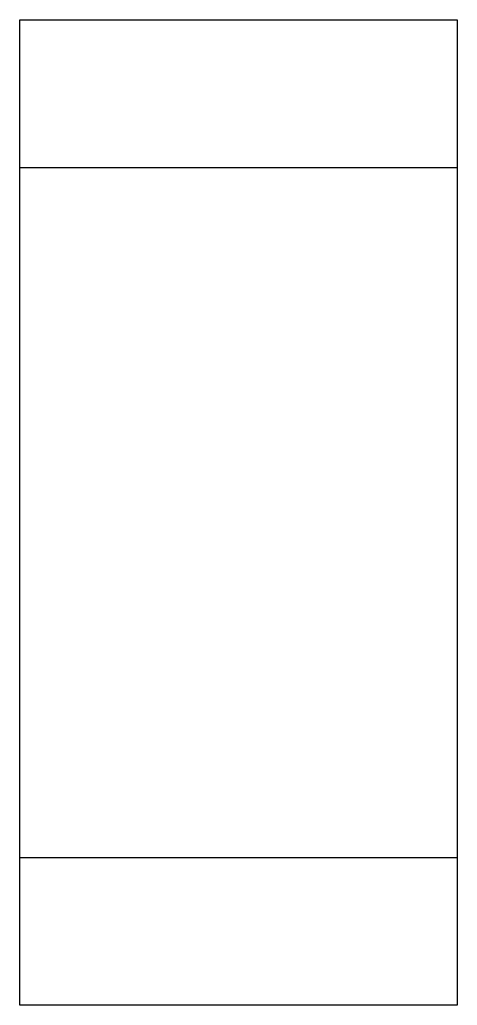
# Model space of a CAD drawing. Extents: x 2.8 to 23.9, y -2.8 to 44.8.
import ezdxf

# ---------------------------------------------------------------- set-up
doc = ezdxf.new("R2010")
doc.units = 0
doc.layers.add('DEFAULT_255_2_778', color=255, linetype='CONTINUOUS')

msp = doc.modelspace()

# ---------------------------------------------------------------- linework, layer by layer
at = {"layer": 'DEFAULT_255_2_778'}
for p, q in [((2.778, 44.847), (23.945, 44.847)), ((2.778, -2.778), (2.778, 44.847)), ((23.945, 44.847), (23.945, -2.778)), ((2.778, 37.703), (23.945, 37.703)), ((2.778, 4.366), (23.945, 4.366)), ((23.945, -2.778), (2.778, -2.778))]:
    msp.add_line(p, q, dxfattribs=at)

doc.saveas('drawing.dxf')
